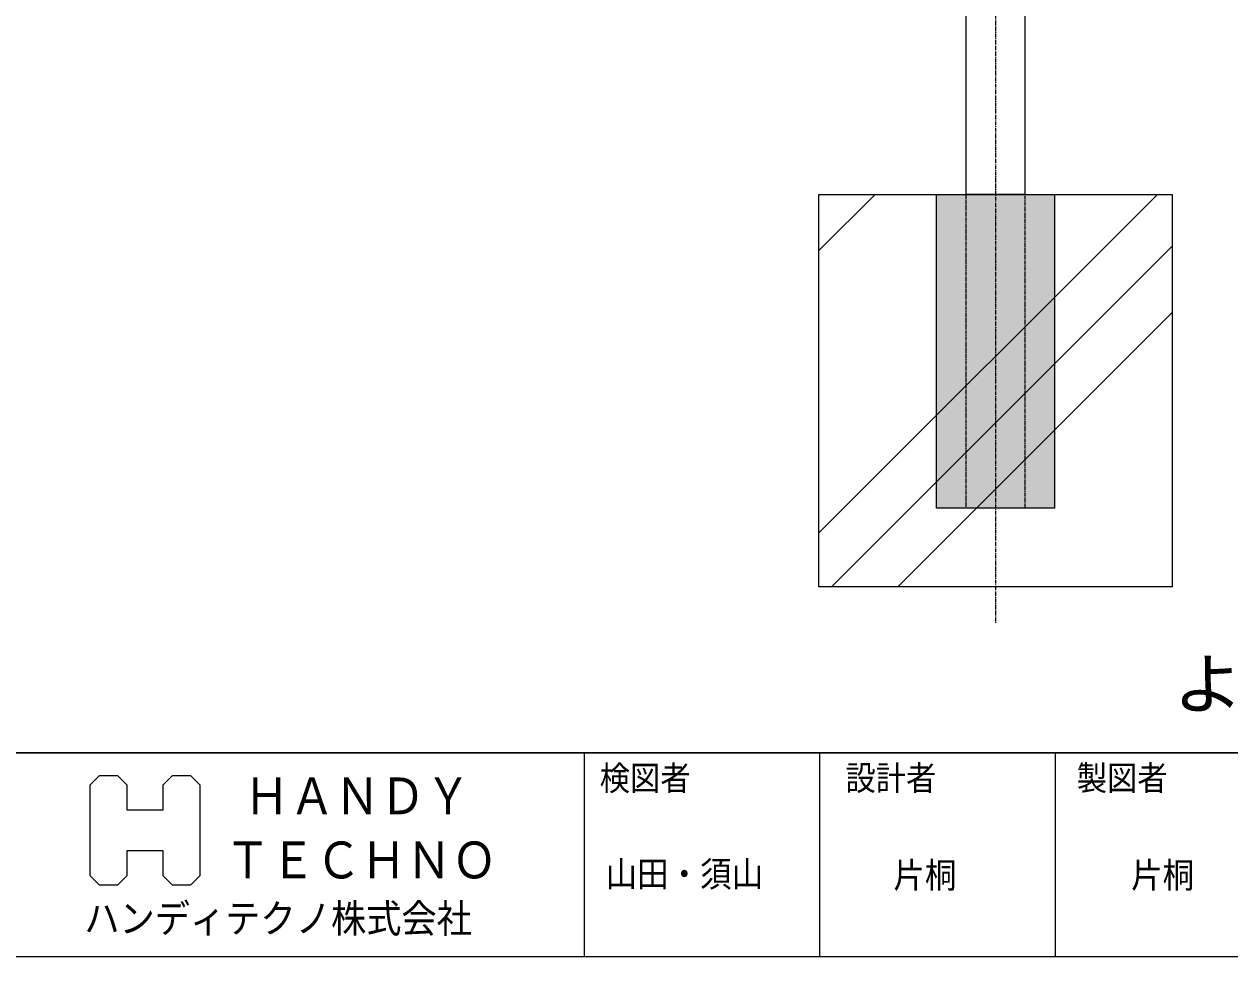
# Model space of a CAD drawing. Units: millimetres, scale not verified. Extents: x -8199 to 8201, y -2963 to 5056.
# Drawn here: x -4313 to -2777, y -2963 to -1774 of the extents above; entities that cross this region are included whole.
import ezdxf
from ezdxf.enums import TextEntityAlignment as Align

# ---------------------------------------------------------------- set-up
doc = ezdxf.new("R2010")
doc.units = ezdxf.units.MM
doc.header["$LTSCALE"] = 20
doc.linetypes.add('CHAIN1', pattern=[8, 5, -1, 1, -1])
doc.linetypes.add('DASHED1', pattern=[1.8, 1.2, -0.6])
for name, color, linetype, lineweight in [('0-0_図枠', 7, 'Continuous', 9), ('0-1_一般', 4, 'Continuous', 9), ('0-2_寸法', 7, 'Continuous', 9)]:
    doc.layers.add(name, color=color, linetype=linetype, lineweight=lineweight)
doc.styles.add('ＭＳ ゴシック', font='')
doc.styles.get('ＭＳ ゴシック').set_extended_font_data('MS Gothic')

# ---------------------------------------------------------------- blocks, each defined once
blk = doc.blocks.new('グループ-1')
at = {"layer": '0-0_図枠', "color": 5}
blk.add_lwpolyline([(94378.3, -51216.8), (94492.9, -51216.8), (94553, -51277.2), (94553, -51856.2), (94492.9, -51916.8), (94378.3, -51916.7), (94318.2, -51856.2), (94318.2, -51697.8), (94087.7, -51697.8), (94087.7, -51856.2), (94027.7, -51916.7), (93913, -51916.7), (93853, -51856.2), (93853, -51277.2), (93913, -51216.8), (94027.7, -51216.8), (94087.7, -51277.2), (94087.7, -51435.7), (94318.2, -51435.7), (94318.2, -51277.3)], close=True, dxfattribs=at)
at = {"layer": '0-0_図枠', "style": 'ＭＳ ゴシック', "width": 0.9}
for s, height, p in [('ＨＡＮＤＹ', 235.1, (94834.1, -51535.8)), ('ＴＥＣＨＮＯ', 235.1, (94712.7, -51943.8)), ('ハンディテクノ株式会社', 182.8, (93816.3, -52273.9))]:
    blk.add_text(s, height=height, dxfattribs=at).set_placement(p, align=Align.BOTTOM_LEFT)
blk = doc.blocks.new('グループ-630-1')
at = {"layer": '0-1_一般', "color": 7}
for p, q in [((393978.4, -198688.2), (402605, -190061.6)), ((393978.4, -191491.6), (395408.4, -190061.6)), ((394298.4, -200061.6), (402978.4, -191381.6)), ((395991.7, -200061.6), (402978.4, -193074.9))]:
    blk.add_line(p, q, dxfattribs=at)
at = {"layer": '0-1_一般'}
for points in [[(393978.4, -190061.6), (402978.4, -190061.6), (402978.4, -200061.6), (393978.4, -200061.6)], [(396978.4, -190061.6), (399978.4, -190061.6), (399978.4, -198061.6), (396978.4, -198061.6)]]:
    blk.add_lwpolyline(points, close=True, dxfattribs=at)
at = {"layer": '0-1_一般', "color": 7}
blk.add_lwpolyline([(393978.4, -190061.6), (402978.4, -190061.6), (402978.4, -200061.6), (393978.4, -200061.6)], close=True, dxfattribs=at)
at = {"layer": '0-1_一般', "color": 132}
blk.add_solid([(396978.4, -190061.6), (396978.4, -198061.6), (399978.4, -190061.6), (399978.4, -198061.6)], dxfattribs=at)
blk = doc.blocks.new('グループ-631-1')
at = {"layer": '0-1_一般', "linetype": 'DASHED1'}
for points in [[(397728.4, -163561.6), (399228.4, -163561.6), (399228.4, -182061.6), (397728.4, -182061.6)], [(397728.4, -190061.6), (399228.4, -190061.6), (399228.4, -198061.6), (397728.4, -198061.6)]]:
    blk.add_lwpolyline(points, close=True, dxfattribs=at)
at = {"layer": '0-1_一般'}
blk.add_lwpolyline([(397728.4, -182061.6), (399228.4, -182061.6), (399228.4, -190061.6), (397728.4, -190061.6)], close=True, dxfattribs=at)
at = {"layer": '0-2_寸法', "linetype": 'CHAIN1'}
blk.add_line((398478.4, -161001.5), (398478.4, -201001.5), dxfattribs=at)
at = {"layer": '0-1_一般'}
blk.add_blockref('グループ-630-1', (0, 0), dxfattribs=at)

msp = doc.modelspace()

# ---------------------------------------------------------------- linework, layer by layer
at = {"layer": '0-0_図枠'}
for p, q in [((-3599.43, -2702.72), (-3599.43, -2962.72)), ((-3299.43, -2702.72), (-3299.43, -2962.72)), ((-2999.43, -2702.72), (-2999.43, -2962.72))]:
    msp.add_line(p, q, dxfattribs=at)
at = {"layer": '0-0_図枠', "color": 5}
for points in [[(-8199.43, 2497.28), (-199.43, 2497.28), (-199.43, -2702.72), (-8199.43, -2702.72)], [(-8199.43, -2702.72), (-199.43, -2702.72), (-199.43, -2962.72), (-8199.43, -2962.72)]]:
    msp.add_lwpolyline(points, close=True, dxfattribs=at)

# ---------------------------------------------------------------- block references
at = {"layer": '0-0_図枠', "xscale": 0.2, "yscale": 0.2}
msp.add_blockref('グループ-1', (-22999.26, 7511.9), dxfattribs=at)
at = {"layer": '0-1_一般', "xscale": 0.05, "yscale": 0.05}
msp.add_blockref('グループ-631-1', (-22999.26, 7511.9), dxfattribs=at)

# ---------------------------------------------------------------- texts
at = {"layer": '0-0_図枠', "color": 1, "style": 'ＭＳ ゴシック', "width": 0.9}
for s, p in [('検図者', (-3579.47, -2760.04)), ('設計者', (-3266.43, -2759.87)), ('製図者', (-2971.87, -2759.87))]:
    msp.add_text(s, height=31.38, dxfattribs=at).set_placement(p, align=Align.BOTTOM_LEFT)
at = {"layer": '0-0_図枠', "style": 'ＭＳ ゴシック', "width": 0.9}
for s, p in [('山田・須山', (-3572.09, -2883.21)), ('片桐', (-3205.49, -2884.76)), ('片桐', (-2902.73, -2884.76))]:
    msp.add_text(s, height=32.7, dxfattribs=at).set_placement(p, align=Align.BOTTOM_LEFT)
at = {"layer": '0-1_一般', "color": 5, "style": 'ＭＳ ゴシック', "width": 1.05}
msp.add_text('よこ貼り フェンス高さ1100mm', height=62.69, dxfattribs=at).set_placement((-2849.37, -2664.8), align=Align.BOTTOM_LEFT)

doc.saveas('drawing.dxf')
